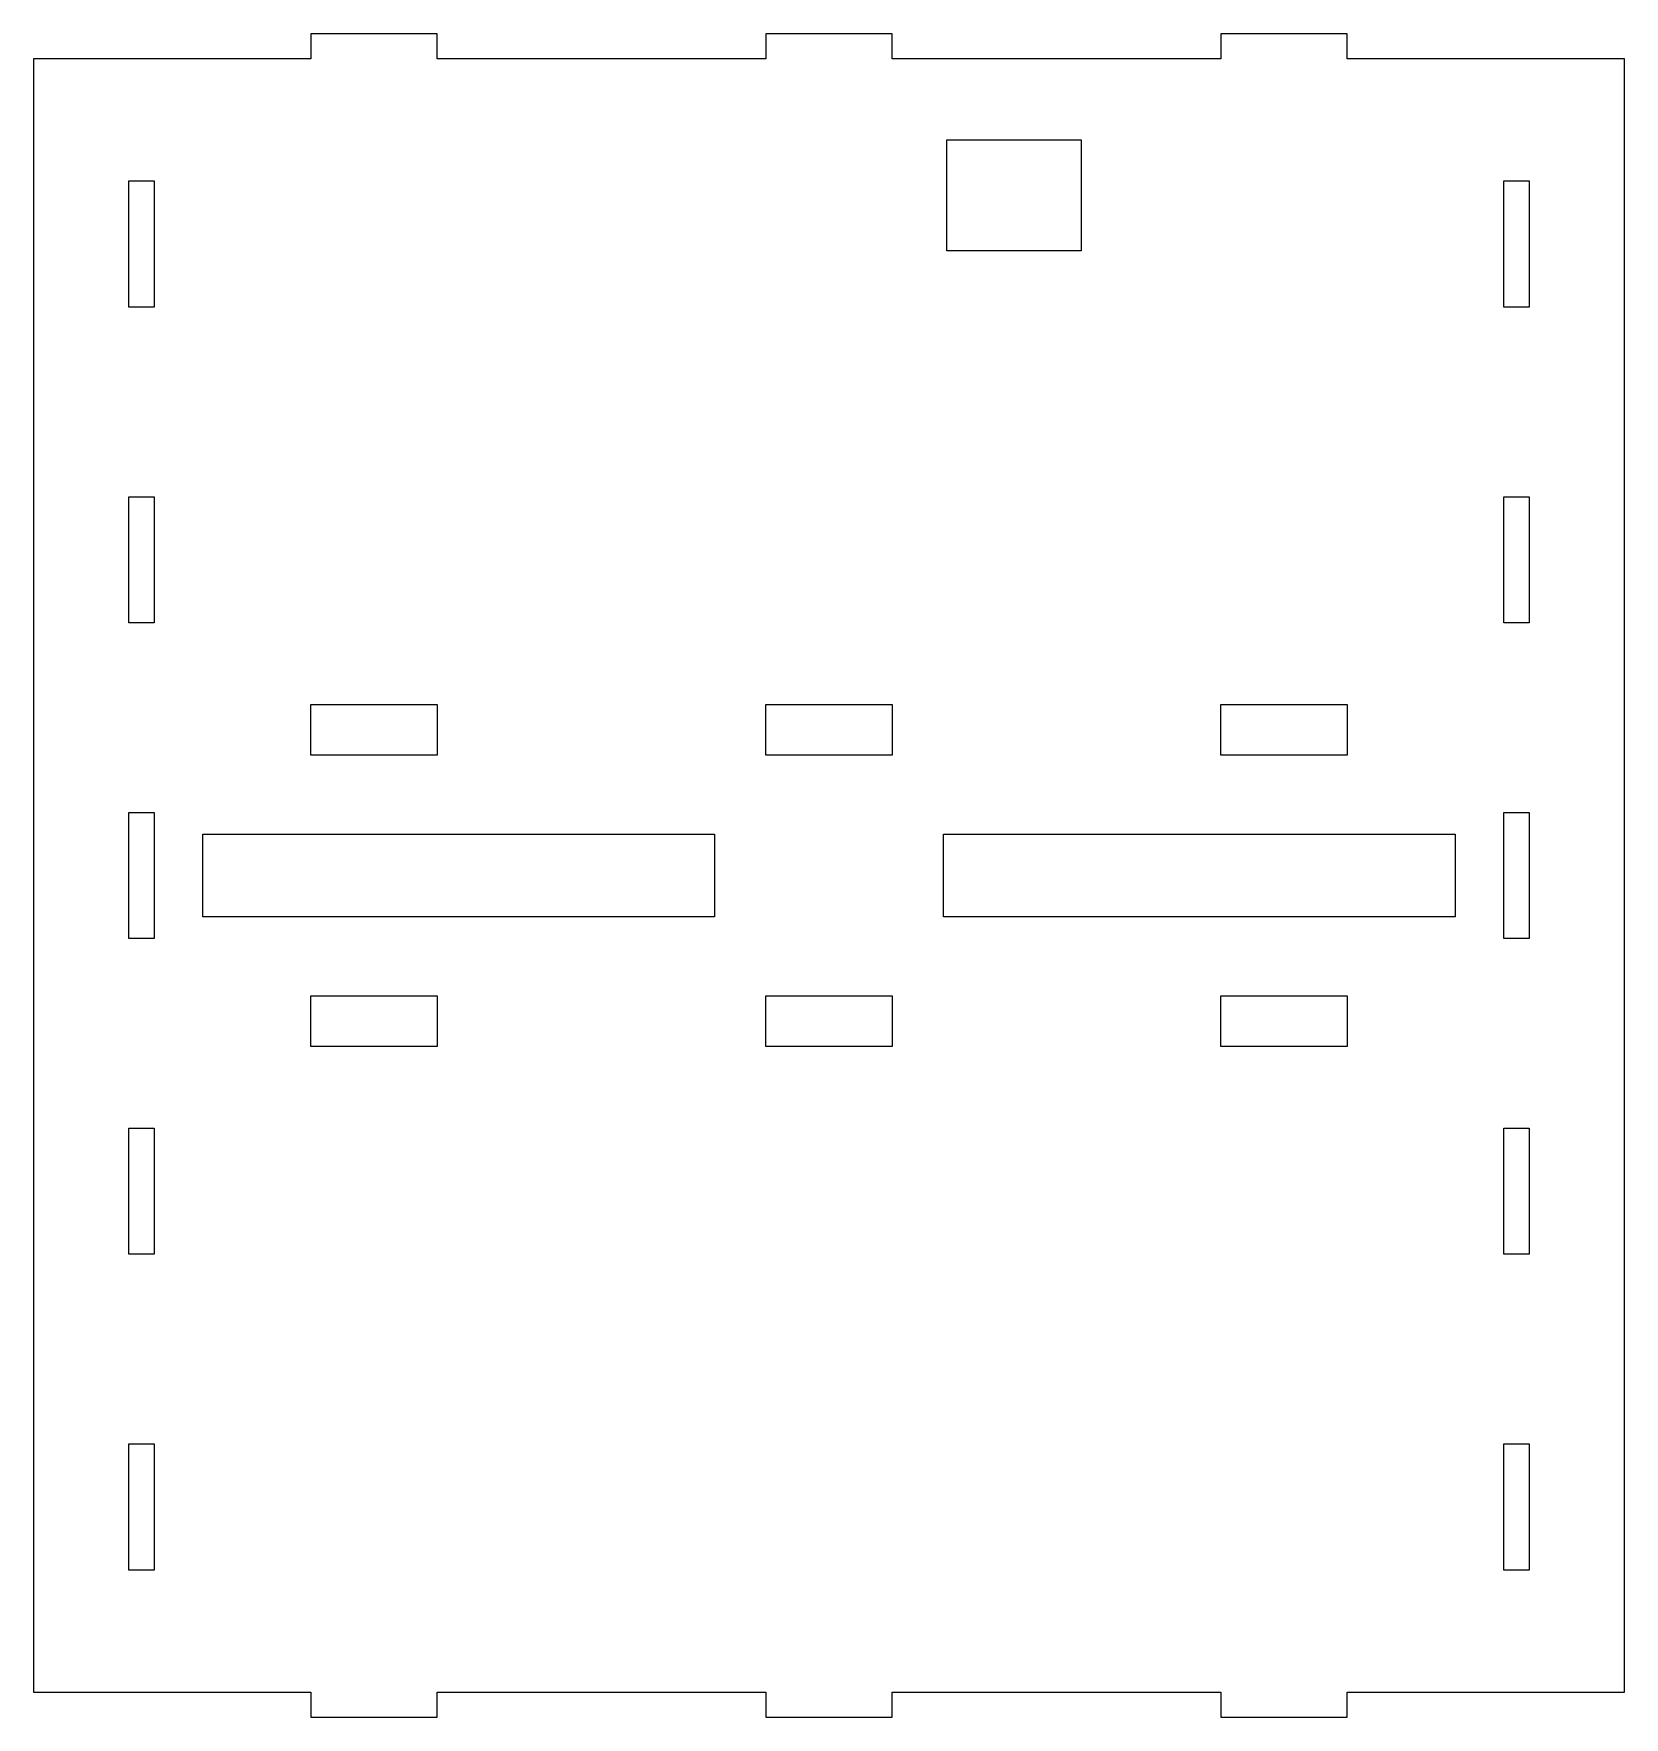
# Model space of a CAD drawing. Header units: metres. Extents: x -95 to 95, y -100 to 100.
import ezdxf

# ---------------------------------------------------------------- set-up
doc = ezdxf.new("R2010")
doc.units = ezdxf.units.M

msp = doc.modelspace()

# ---------------------------------------------------------------- linework, layer by layer
for p, q in [((-46.575, 100), (-61.575, 100)), ((-61.575, 100), (-61.575, 97.02)), ((-46.575, 97.02), (-46.575, 100)), ((7.5, 100), (-7.5, 100)), ((-7.5, 100), (-7.5, 97.02)), ((7.5, 97.02), (7.5, 100)), ((61.575, 100), (46.575, 100)), ((46.575, 100), (46.575, 97.02)), ((61.575, 97.02), (61.575, 100)), ((-94.5198, 97.0028), (-94.52, 97.0014)), ((-94.52, 97.0014), (-94.52, 97)), ((-94.52, 97), (-94.52, -97)), ((-94.5196, 97.0042), (-94.5198, 97.0028)), ((-94.5192, 97.0055), (-94.5196, 97.0042)), ((-94.5188, 97.0068), (-94.5192, 97.0055)), ((-94.5183, 97.0081), (-94.5188, 97.0068)), ((-94.5177, 97.0094), (-94.5183, 97.0081)), ((-94.517, 97.0106), (-94.5177, 97.0094)), ((-94.5162, 97.0118), (-94.517, 97.0106)), ((-94.5153, 97.0129), (-94.5162, 97.0118)), ((-94.5144, 97.0139), (-94.5153, 97.0129)), ((-94.5134, 97.0149), (-94.5144, 97.0139)), ((-94.5123, 97.0158), (-94.5134, 97.0149)), ((-94.5112, 97.0166), (-94.5123, 97.0158)), ((-94.51, 97.0173), (-94.5112, 97.0166)), ((-94.5088, 97.018), (-94.51, 97.0173)), ((-94.5075, 97.0185), (-94.5088, 97.018)), ((-94.5062, 97.019), (-94.5075, 97.0185)), ((-94.5048, 97.0194), (-94.5062, 97.019)), ((-94.5035, 97.0197), (-94.5048, 97.0194)), ((-94.5021, 97.0199), (-94.5035, 97.0197)), ((-94.5007, 97.02), (-94.5021, 97.0199)), ((-61.575, 97.02), (-94.5007, 97.02)), ((-7.5, 97.02), (-46.575, 97.02)), ((46.575, 97.02), (7.5, 97.02)), ((94.5007, 97.02), (61.575, 97.02)), ((94.5021, 97.0199), (94.5007, 97.02)), ((94.5035, 97.0197), (94.5021, 97.0199)), ((94.5048, 97.0194), (94.5035, 97.0197)), ((94.5062, 97.019), (94.5048, 97.0194)), ((94.5075, 97.0185), (94.5062, 97.019)), ((94.5088, 97.018), (94.5075, 97.0185)), ((94.51, 97.0173), (94.5088, 97.018)), ((94.5112, 97.0166), (94.51, 97.0173)), ((94.5123, 97.0158), (94.5112, 97.0166)), ((94.5134, 97.0149), (94.5123, 97.0158)), ((94.5144, 97.0139), (94.5134, 97.0149)), ((94.5153, 97.0129), (94.5144, 97.0139)), ((94.5162, 97.0118), (94.5153, 97.0129)), ((94.517, 97.0106), (94.5162, 97.0118)), ((94.5177, 97.0094), (94.517, 97.0106)), ((94.5183, 97.0081), (94.5177, 97.0094)), ((94.5188, 97.0068), (94.5183, 97.0081)), ((94.5192, 97.0055), (94.5188, 97.0068)), ((94.5196, 97.0042), (94.5192, 97.0055)), ((94.5198, 97.0028), (94.5196, 97.0042)), ((94.52, 97.0014), (94.5198, 97.0028)), ((94.52, 97), (94.52, 97.0014)), ((94.52, -97), (94.52, 97)), ((14.02, 74.195), (14.02, 87.405)), ((14.02, 87.405), (29.98, 87.405)), ((29.98, 87.405), (29.98, 74.195)), ((-83.2, 67.5), (-83.2, 82.5)), ((-83.2, 82.5), (-80.2, 82.5)), ((-80.2, 82.5), (-80.2, 67.5)), ((80.2, 67.5), (80.2, 82.5)), ((80.2, 82.5), (83.2, 82.5)), ((83.2, 82.5), (83.2, 67.5)), ((29.98, 74.195), (14.02, 74.195)), ((-80.2, 67.5), (-83.2, 67.5)), ((83.2, 67.5), (80.2, 67.5)), ((-83.2, 30), (-83.2, 45)), ((-83.2, 45), (-80.2, 45)), ((-80.2, 45), (-80.2, 30)), ((80.2, 30), (80.2, 45)), ((80.2, 45), (83.2, 45)), ((83.2, 45), (83.2, 30)), ((-80.2, 30), (-83.2, 30)), ((83.2, 30), (80.2, 30)), ((-61.575, 14.3), (-61.575, 20.3)), ((-61.575, 20.3), (-46.575, 20.3)), ((-46.575, 20.3), (-46.575, 14.3)), ((-7.5, 14.3), (-7.5, 20.3)), ((-7.5, 20.3), (7.5, 20.3)), ((7.5, 20.3), (7.5, 14.3)), ((46.575, 14.3), (46.575, 20.3)), ((46.575, 20.3), (61.575, 20.3)), ((61.575, 20.3), (61.575, 14.3)), ((-46.575, 14.3), (-61.575, 14.3)), ((7.5, 14.3), (-7.5, 14.3)), ((61.575, 14.3), (46.575, 14.3)), ((-83.2, -7.5), (-83.2, 7.5)), ((-83.2, 7.5), (-80.2, 7.5)), ((-80.2, 7.5), (-80.2, -7.5)), ((80.2, -7.5), (80.2, 7.5)), ((80.2, 7.5), (83.2, 7.5)), ((83.2, 7.5), (83.2, -7.5)), ((-74.4, -4.9), (-74.4, 4.9)), ((-74.4, 4.9), (-13.6, 4.9)), ((-13.6, 4.9), (-13.6, -4.9)), ((13.6, -4.9), (13.6, 4.9)), ((13.6, 4.9), (74.4, 4.9)), ((74.4, 4.9), (74.4, -4.9)), ((-13.6, -4.9), (-74.4, -4.9)), ((74.4, -4.9), (13.6, -4.9)), ((-80.2, -7.5), (-83.2, -7.5)), ((83.2, -7.5), (80.2, -7.5)), ((-61.575, -20.3), (-61.575, -14.3)), ((-61.575, -14.3), (-46.575, -14.3)), ((-46.575, -14.3), (-46.575, -20.3)), ((-7.5, -20.3), (-7.5, -14.3)), ((-7.5, -14.3), (7.5, -14.3)), ((7.5, -14.3), (7.5, -20.3)), ((46.575, -20.3), (46.575, -14.3)), ((46.575, -14.3), (61.575, -14.3)), ((61.575, -14.3), (61.575, -20.3)), ((-46.575, -20.3), (-61.575, -20.3)), ((7.5, -20.3), (-7.5, -20.3)), ((61.575, -20.3), (46.575, -20.3)), ((-83.2, -45), (-83.2, -30)), ((-83.2, -30), (-80.2, -30)), ((-80.2, -30), (-80.2, -45)), ((80.2, -45), (80.2, -30)), ((80.2, -30), (83.2, -30)), ((83.2, -30), (83.2, -45)), ((-80.2, -45), (-83.2, -45)), ((83.2, -45), (80.2, -45)), ((-83.2, -82.5), (-83.2, -67.5)), ((-83.2, -67.5), (-80.2, -67.5)), ((-80.2, -67.5), (-80.2, -82.5)), ((80.2, -82.5), (80.2, -67.5)), ((80.2, -67.5), (83.2, -67.5)), ((83.2, -67.5), (83.2, -82.5)), ((-80.2, -82.5), (-83.2, -82.5)), ((83.2, -82.5), (80.2, -82.5)), ((-94.52, -97), (-94.52, -97.0014)), ((-94.52, -97.0014), (-94.5198, -97.0028)), ((-94.5198, -97.0028), (-94.5196, -97.0042)), ((-94.5196, -97.0042), (-94.5192, -97.0055)), ((-94.5192, -97.0055), (-94.5188, -97.0068)), ((-94.5188, -97.0068), (-94.5183, -97.0081)), ((-94.5183, -97.0081), (-94.5177, -97.0094)), ((-94.5177, -97.0094), (-94.517, -97.0106)), ((-94.517, -97.0106), (-94.5162, -97.0118)), ((-94.5162, -97.0118), (-94.5153, -97.0129)), ((-94.5153, -97.0129), (-94.5144, -97.0139)), ((-94.5144, -97.0139), (-94.5134, -97.0149)), ((-94.5134, -97.0149), (-94.5123, -97.0158)), ((-94.5123, -97.0158), (-94.5112, -97.0166)), ((-94.5112, -97.0166), (-94.51, -97.0173)), ((-94.51, -97.0173), (-94.5088, -97.018)), ((-94.5088, -97.018), (-94.5075, -97.0185)), ((-94.5075, -97.0185), (-94.5062, -97.019)), ((-94.5062, -97.019), (-94.5048, -97.0194)), ((-94.5048, -97.0194), (-94.5035, -97.0197)), ((-94.5035, -97.0197), (-94.5021, -97.0199)), ((-94.5021, -97.0199), (-94.5007, -97.02)), ((-94.5007, -97.02), (-61.575, -97.02)), ((-61.575, -97.02), (-61.575, -100)), ((-46.575, -100), (-46.575, -97.02)), ((-46.575, -97.02), (-7.5, -97.02)), ((-7.5, -97.02), (-7.5, -100)), ((7.5, -100), (7.5, -97.02)), ((7.5, -97.02), (46.575, -97.02)), ((46.575, -97.02), (46.575, -100)), ((61.575, -100), (61.575, -97.02)), ((61.575, -97.02), (94.5007, -97.02)), ((94.5007, -97.02), (94.5021, -97.0199)), ((94.5021, -97.0199), (94.5035, -97.0197)), ((94.5035, -97.0197), (94.5048, -97.0194)), ((94.5048, -97.0194), (94.5062, -97.019)), ((94.5062, -97.019), (94.5075, -97.0185)), ((94.5075, -97.0185), (94.5088, -97.018)), ((94.5088, -97.018), (94.51, -97.0173)), ((94.51, -97.0173), (94.5112, -97.0166)), ((94.5112, -97.0166), (94.5123, -97.0158)), ((94.5123, -97.0158), (94.5134, -97.0149)), ((94.5134, -97.0149), (94.5144, -97.0139)), ((94.5144, -97.0139), (94.5153, -97.0129)), ((94.5153, -97.0129), (94.5162, -97.0118)), ((94.5162, -97.0118), (94.517, -97.0106)), ((94.517, -97.0106), (94.5177, -97.0094)), ((94.5177, -97.0094), (94.5183, -97.0081)), ((94.5183, -97.0081), (94.5188, -97.0068)), ((94.5188, -97.0068), (94.5192, -97.0055)), ((94.5192, -97.0055), (94.5196, -97.0042)), ((94.5196, -97.0042), (94.5198, -97.0028)), ((94.5198, -97.0028), (94.52, -97.0014)), ((94.52, -97.0014), (94.52, -97)), ((-61.575, -100), (-46.575, -100)), ((-7.5, -100), (7.5, -100)), ((46.575, -100), (61.575, -100))]:
    msp.add_line(p, q)

doc.saveas('drawing.dxf')
